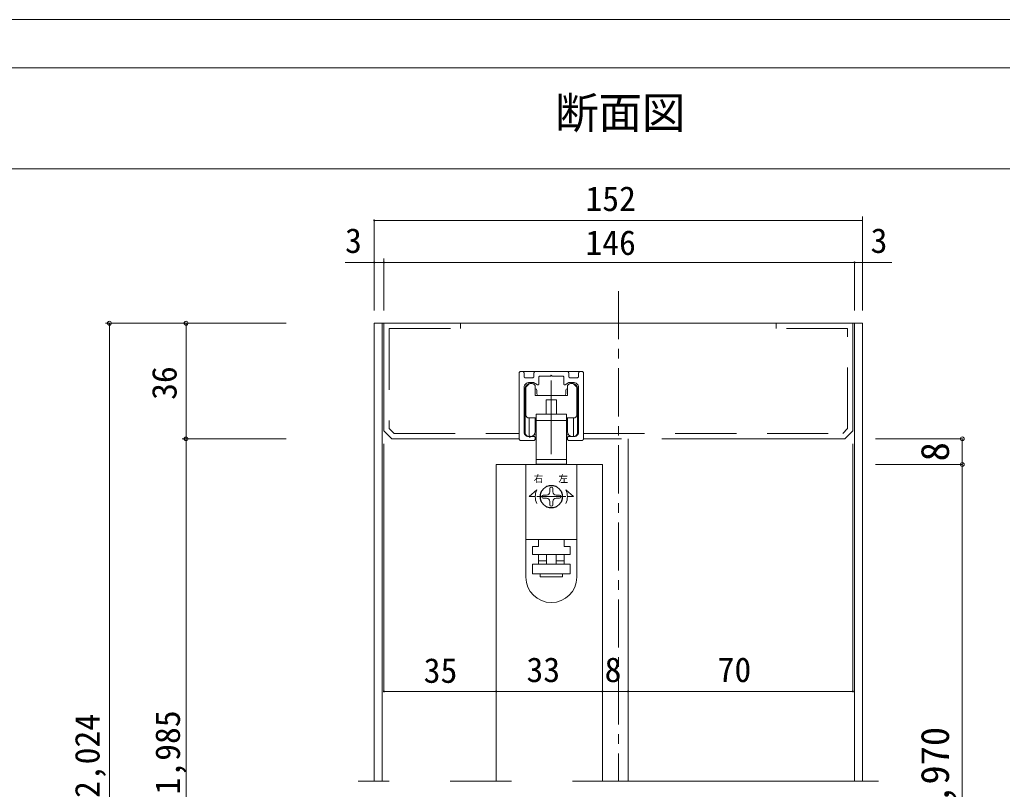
# Model space of a CAD drawing. Units: millimetres on the paper, enlarged 10 times, with parts at other scales. Extents: x -2000 to 2000, y -1385 to 1385.
# Drawn here: x -1417 to -398, y 586 to 1385 of the extents above; entities that cross this region are included whole.
import ezdxf
from ezdxf.enums import TextEntityAlignment as Align

# ---------------------------------------------------------------- set-up
doc = ezdxf.new("R2010")
doc.units = ezdxf.units.MM
doc.header["$LTSCALE"] = 10
doc.header["$PDMODE"] = 32
doc.header["$PDSIZE"] = 4
for name, pattern in [('CHAIN1', [8, 5, -1, 1, -1]), ('USER2', [9.525, 6.35, -3.175]), ('USER3', [31.75, 15.875, -3.175, 3.175, -3.175, 3.175, -3.175]), ('USER4', [50.8, 31.75, -6.35, 6.35, -6.35])]:
    doc.linetypes.add(name, pattern=pattern)
doc.layers.add('1-1_0', color=7, linetype='Continuous', lineweight=20)
doc.layers.add('2-0', color=7, linetype='Continuous', lineweight=20)
doc.styles.add('ＭＳ ゴシック', font='')
doc.styles.get('ＭＳ ゴシック').set_extended_font_data('MS Gothic')

msp = doc.modelspace()

# ---------------------------------------------------------------- linework, layer by layer
at = {"layer": '1-1_0'}
for p, q in [((-1950, 1335), (380, 1335)), ((-1950, 1230), (380, 1230))]:
    msp.add_line(p, q, dxfattribs=at)
msp.add_lwpolyline([(-2000, -1385), (2000, -1385), (2000, 1385), (-2000, 1385)], close=True, dxfattribs=at)
at = {"layer": '2-0', "color": 4, "lineweight": 9}
for p, q in [((-542.82, 1083.2), (-542.82, 1180.8)), ((-542.82, 1083.2), (-542.82, 1176.64)), ((-1049.49, 1133.04), (-1079.77, 1133.04)), ((-1039.49, 1133.04), (-1049.49, 1133.04)), ((-1039.49, 1083.2), (-1039.49, 1137.2)), ((-552.82, 1133.04), (-542.82, 1133.04)), ((-551.15, 1083.2), (-551.15, 1133.04)), ((-542.82, 1133.04), (-512.54, 1133.04)), ((-1182.83, 1069.87), (-1328.41, 1069.87)), ((-1324.24, 1069.87), (-1324.24, 126.05)), ((-1140.95, 1069.87), (-1248.9, 1069.87)), ((-1244.73, 949.87), (-1244.73, 1069.87)), ((-1140.95, 949.87), (-1248.9, 949.87)), ((-1244.73, 949.87), (-1244.73, 136.05)), ((-1039.49, 944.87), (-1039.49, 687.63)), ((-552.82, 944.87), (-552.82, 687.63)), ((-529.49, 923.2), (-439.35, 923.2)), ((-439.35, 923.2), (-439.35, 159.39)), ((-922.82, 687.63), (-1039.49, 687.63)), ((-922.82, 687.63), (-812.82, 687.63)), ((-812.82, 687.63), (-786.15, 687.63)), ((-786.15, 687.63), (-552.82, 687.63))]:
    msp.add_line(p, q, dxfattribs=at)
at = {"layer": '2-0', "linetype": 'CHAIN1'}
msp.add_line((-796.15, 1103.2), (-796.15, 594.39), dxfattribs=at)
at = {"layer": '2-0'}
for p, q in [((-1049.49, 1069.87), (-1039.49, 1069.87)), ((-1049.49, 1069.87), (-1049.49, 594.39)), ((-1041.15, 1069.87), (-1041.15, 594.39)), ((-959.86, 1064.32), (-959.86, 1069.87)), ((-632.45, 1064.32), (-632.45, 1069.87)), ((-552.82, 1069.87), (-542.82, 1069.87)), ((-551.15, 1069.87), (-551.15, 594.39)), ((-542.82, 1069.87), (-542.82, 594.39)), ((-897.41, 1019.87), (-835.74, 1019.87)), ((-899.07, 949.87), (-899.07, 1018.21)), ((-832.41, 1018.21), (-832.41, 949.87)), ((-893.07, 1000.2), (-893.07, 955.54)), ((-892.07, 1003.18), (-892.07, 974.87)), ((-889.23, 1006.72), (-891.59, 1004.36)), ((-888.05, 1007.2), (-885.74, 1007.2)), ((-882.41, 994.87), (-882.41, 1003.87)), ((-880.74, 1000.2), (-880.74, 996.54)), ((-850.74, 1000.2), (-850.74, 996.54)), ((-849.07, 1003.87), (-849.07, 994.87)), ((-845.74, 1007.2), (-843.43, 1007.2)), ((-842.25, 1006.72), (-839.89, 1004.36)), ((-839.41, 1003.18), (-839.41, 974.87)), ((-838.41, 1000.2), (-838.41, 955.54)), ((-849.07, 994.87), (-882.41, 994.87)), ((-871.07, 990.2), (-871.07, 975.55)), ((-860.41, 990.2), (-871.07, 990.2)), ((-860.41, 975.55), (-860.41, 990.2)), ((-882.41, 971.54), (-888.74, 971.54)), ((-881.6, 968.87), (-849.88, 968.87)), ((-881.6, 968.87), (-881.6, 928.54)), ((-849.88, 968.87), (-849.88, 975.55)), ((-849.88, 928.54), (-849.88, 968.87)), ((-849.07, 971.54), (-842.74, 971.54)), ((-1031.15, 949.87), (-899.07, 949.87)), ((-883.68, 953.87), (-881.6, 953.87)), ((-849.88, 953.87), (-847.8, 953.87)), ((-832.41, 949.87), (-792.82, 949.87)), ((-786.15, 949.87), (-786.15, 594.39)), ((-751.15, 949.87), (-736.15, 949.87)), ((-849.88, 923.54), (-849.88, 928.54)), ((-922.82, 923.2), (-922.82, 594.39)), ((-922.82, 923.2), (-812.82, 923.2)), ((-881.6, 923.54), (-849.88, 923.54)), ((-879.05, 923.54), (-879.05, 923.2)), ((-852.38, 923.2), (-852.38, 923.54)), ((-812.82, 923.2), (-812.82, 594.39)), ((-892.07, 806.2), (-892.07, 845.54)), ((-839.41, 806.2), (-839.41, 845.54)), ((-922.82, 742.35), (-922.82, 683.46)), ((-922.82, 742.35), (-922.82, 683.46)), ((-812.82, 742.35), (-812.82, 683.46)), ((-812.82, 742.35), (-812.82, 683.46)), ((-786.15, 742.35), (-786.15, 683.46)), ((-786.15, 742.35), (-786.15, 683.46))]:
    msp.add_line(p, q, dxfattribs=at)
at = {"layer": '2-0', "linetype": 'USER2'}
for p, q in [((-1033.93, 1064.32), (-959.86, 1064.32)), ((-558.38, 1064.32), (-632.45, 1064.32)), ((-1028.85, 955.43), (-899.07, 955.43)), ((-832.41, 955.43), (-563.46, 955.43))]:
    msp.add_line(p, q, dxfattribs=at)
at = {"layer": '2-0', "color": 6, "linetype": 'USER3', "lineweight": 18}
for p, q in [((-897.41, 1019.87), (-895.74, 1019.87)), ((-835.74, 1019.87), (-834.07, 1019.87)), ((-894.07, 1018.21), (-894.07, 1014.87)), ((-892.41, 1013.21), (-885.41, 1013.21)), ((-883.74, 1014.87), (-883.74, 1018.21)), ((-878.74, 1006.86), (-878.74, 1013.87)), ((-852.74, 1013.87), (-852.74, 1006.86)), ((-847.74, 1018.21), (-847.74, 1014.87)), ((-846.07, 1013.21), (-839.07, 1013.21)), ((-837.41, 1014.87), (-837.41, 1018.21)), ((-894.07, 1003.21), (-894.07, 957.21)), ((-837.41, 957.21), (-837.41, 1003.21)), ((-884.07, 948.21), (-897.41, 948.21)), ((-889.07, 952.21), (-883.41, 952.21)), ((-882.41, 951.21), (-882.41, 949.87)), ((-849.07, 949.87), (-849.07, 951.21)), ((-848.07, 952.21), (-842.41, 952.21)), ((-834.07, 948.21), (-847.41, 948.21))]:
    msp.add_line(p, q, dxfattribs=at)
at = {"layer": '2-0', "color": 3, "linetype": 'USER4', "lineweight": 18}
msp.add_line((-865.74, 1010.61), (-865.74, 933.94), dxfattribs=at)
at = {"layer": '2-0', "lineweight": 18}
for p, q in [((-892.74, 956.21), (-892.74, 1002.87)), ((-838.74, 956.21), (-838.74, 1002.87)), ((-888.75, 952.21), (-888.74, 971.54)), ((-882.41, 957.21), (-882.4, 971.54)), ((-849.07, 957.21), (-849.07, 971.54)), ((-842.72, 952.21), (-842.74, 971.54)), ((-882.41, 967.87), (-881.6, 967.87)), ((-849.07, 967.87), (-849.88, 967.87)), ((-888.74, 952.21), (-887.41, 952.21)), ((-842.74, 952.21), (-844.07, 952.21)), ((-892.07, 923.2), (-892.07, 845.54)), ((-839.41, 923.2), (-892.07, 923.2)), ((-839.41, 923.2), (-839.41, 845.54)), ((-867.41, 898.2), (-867.41, 894.87)), ((-864.07, 894.87), (-864.07, 898.2)), ((-888.84, 889.87), (-880.87, 896.87)), ((-888.84, 889.87), (-882.41, 889.87)), ((-880.63, 889.87), (-850.85, 889.87)), ((-870.74, 891.54), (-874.07, 891.54)), ((-874.07, 888.2), (-870.74, 888.2)), ((-857.41, 891.54), (-860.74, 891.54)), ((-860.74, 888.2), (-857.41, 888.2)), ((-842.64, 889.87), (-850.61, 896.87)), ((-842.64, 889.87), (-849.07, 889.87)), ((-867.41, 884.87), (-867.41, 881.54)), ((-864.07, 881.54), (-864.07, 884.87)), ((-839.41, 845.54), (-892.07, 845.54)), ((-879.07, 838.2), (-885.41, 838.2)), ((-885.41, 838.2), (-885.41, 836.54)), ((-879.07, 838.2), (-879.07, 845.54)), ((-852.41, 845.54), (-852.41, 838.2)), ((-846.07, 838.2), (-852.41, 838.2)), ((-846.07, 836.54), (-846.07, 838.2)), ((-846.07, 836.54), (-846.07, 829.87)), ((-879.07, 823.2), (-879.07, 829.87)), ((-870.74, 829.87), (-870.74, 819.87)), ((-860.74, 829.87), (-860.74, 819.87)), ((-852.41, 829.87), (-852.41, 823.2)), ((-885.41, 809.87), (-885.41, 819.87)), ((-885.41, 819.87), (-846.07, 819.87)), ((-879.07, 823.2), (-870.74, 823.2)), ((-879.07, 819.87), (-879.07, 823.2)), ((-877.41, 809.87), (-877.41, 806.54))]:
    msp.add_line(p, q, dxfattribs=at)
at = {"layer": '2-0', "color": 2, "lineweight": 18}
msp.add_line((-888.09, 953), (-888.09, 951.07), dxfattribs=at)
at = {"layer": '2-0', "linetype": 'USER4'}
msp.add_line((-526.15, 594.39), (-1066.15, 594.39), dxfattribs=at)
at = {"layer": '2-0', "color": 4, "lineweight": 9}
for points in [[(-1049.49, 1083.2), (-1049.49, 1176.64), (-542.82, 1176.64), (-726.56, 1176.64)], [(-1039.49, 1083.2), (-1039.49, 1133.04), (-551.15, 1133.04)], [(-529.49, 949.87), (-439.35, 949.87), (-439.35, 923.2)]]:
    msp.add_lwpolyline(points, dxfattribs=at)
at = {"layer": '2-0'}
for points in [[(-736.15, 949.87), (-561.15, 949.87), (-552.82, 958.2), (-552.82, 1069.87), (-749.49, 1069.87), (-1039.49, 1069.87), (-1039.49, 958.2), (-1031.15, 949.87)], [(-881.6, 968.87), (-881.6, 975.55), (-849.88, 975.55)], [(-881.6, 923.54), (-881.6, 928.54), (-849.88, 928.54)]]:
    msp.add_lwpolyline(points, dxfattribs=at)
at = {"layer": '2-0', "linetype": 'USER2'}
for points in [[(-1033.93, 1064.32), (-1033.93, 960.51), (-1028.85, 955.43)], [(-563.46, 955.43), (-558.38, 960.51), (-558.38, 1064.32)]]:
    msp.add_lwpolyline(points, dxfattribs=at)
at = {"layer": '2-0', "color": 6, "linetype": 'USER3', "lineweight": 18}
for points in [[(-882.07, 1019.87), (-865.74, 1019.87), (-849.41, 1019.87)], [(-877.74, 1014.87), (-866.74, 1014.87), (-865.74, 1015.87), (-864.74, 1014.87), (-853.74, 1014.87)], [(-880.24, 1005.99), (-884.07, 1008.21), (-889.07, 1008.21)], [(-842.41, 1008.21), (-847.41, 1008.21), (-851.24, 1005.99)]]:
    msp.add_lwpolyline(points, dxfattribs=at)
at = {"layer": '2-0', "lineweight": 18}
for points in [[(-846.07, 829.87), (-885.41, 829.87), (-885.41, 836.54)], [(-846.07, 819.87), (-846.07, 809.87), (-885.41, 809.87)], [(-860.74, 823.2), (-852.41, 823.2), (-852.41, 819.87)], [(-854.07, 809.87), (-854.07, 806.54), (-877.41, 806.54)]]:
    msp.add_lwpolyline(points, dxfattribs=at)
for radius in [11.67, 11.33]:
    msp.add_circle((-865.74, 889.87), radius, dxfattribs=at)
at = {"layer": '2-0'}
for centre, radius, start, end in [((-1049.49, 1176.64), 0.521, 0, 180), ((-1049.49, 1176.64), 0.521, 180, 0), ((-1049.49, 1133.04), 0.521, 0, 180), ((-1049.49, 1133.04), 0.521, 180, 0), ((-1039.49, 1133.04), 0.521, 0, 180), ((-1039.49, 1133.04), 0.521, 0, 180), ((-1039.49, 1133.04), 0.521, 180, 0), ((-1039.49, 1133.04), 0.521, 180, 0), ((-551.15, 1133.04), 0.521, 0, 180), ((-551.15, 1133.04), 0.521, 0, 180), ((-551.15, 1133.04), 0.521, 0, 180), ((-551.15, 1133.04), 0.521, 180, 0), ((-551.15, 1133.04), 0.521, 180, 0), ((-551.15, 1133.04), 0.521, 180, 0), ((-891.41, 1000.2), 1.67, 143.10953, 180), ((-890.41, 1003.18), 1.67, 135, 180), ((-888.05, 1005.54), 1.67, 90, 135), ((-885.74, 1003.87), 3.33, 360, 90), ((-882.41, 1000.2), 1.67, 360, 90), ((-849.07, 1000.2), 1.67, 90, 180), ((-845.74, 1003.87), 3.33, 90, 180), ((-843.43, 1005.54), 1.67, 45, 90), ((-841.07, 1003.18), 1.67, 0, 45), ((-840.07, 1000.2), 1.67, 0, 36.78801), ((-879.07, 996.54), 1.67, 180, 270), ((-852.41, 996.54), 1.67, 270, 0), ((-888.74, 974.87), 3.33, 180, 270), ((-882.41, 968.2), 3.33, 75.95044, 90), ((-849.07, 968.2), 3.33, 90, 104.0179), ((-842.74, 974.87), 3.33, 270, 360), ((-891.41, 955.54), 1.67, 180, 245.90184), ((-840.07, 955.54), 1.67, 294.19339, 360), ((-865.74, 806.2), 26.33, 180, 0), ((-1039.49, 687.63), 0.521, 0, 180), ((-1039.49, 687.63), 0.521, 180, 0), ((-922.82, 687.63), 0.521, 0, 180), ((-922.82, 687.63), 0.521, 0, 180), ((-922.82, 687.63), 0.521, 180, 0), ((-922.82, 687.63), 0.521, 180, 0), ((-812.82, 687.63), 0.521, 0, 180), ((-812.82, 687.63), 0.521, 0, 180), ((-812.82, 687.63), 0.521, 180, 0), ((-812.82, 687.63), 0.521, 180, 0), ((-786.15, 687.63), 0.521, 0, 180), ((-786.15, 687.63), 0.521, 0, 180), ((-786.15, 687.63), 0.521, 180, 0), ((-786.15, 687.63), 0.521, 180, 0), ((-552.82, 687.63), 0.521, 0, 180), ((-552.82, 687.63), 0.521, 180, 0)]:
    msp.add_arc(centre, radius, start, end, dxfattribs=at)
at = {"layer": '2-0', "color": 6, "linetype": 'USER3', "lineweight": 18}
for centre, radius, start, end in [((-897.41, 1018.21), 1.67, 90, 180), ((-895.74, 1018.21), 1.67, 360, 90), ((-882.07, 1018.21), 1.67, 90, 180), ((-849.41, 1018.21), 1.67, 360, 90), ((-835.74, 1018.21), 1.67, 90, 180), ((-834.07, 1018.21), 1.67, 360, 90), ((-892.41, 1014.87), 1.67, 180, 270), ((-885.41, 1014.87), 1.67, 270, 0), ((-877.74, 1013.87), 1, 90, 180), ((-853.74, 1013.87), 1, 0, 90), ((-846.07, 1014.87), 1.67, 180, 270), ((-839.07, 1014.87), 1.67, 270, 0), ((-889.07, 1003.21), 5, 90, 180), ((-879.74, 1006.86), 1, 240, 0), ((-851.74, 1006.86), 1, 180, 300), ((-842.41, 1003.21), 5, 0, 90), ((-897.41, 949.87), 1.67, 180, 270), ((-889.07, 957.21), 5, 180, 270), ((-884.07, 949.87), 1.67, 270, 0), ((-883.41, 951.21), 1, 360, 90), ((-847.41, 949.87), 1.67, 180, 270), ((-848.07, 951.21), 1, 90, 180), ((-842.41, 957.21), 5, 270, 0), ((-834.07, 949.87), 1.67, 270, 0)]:
    msp.add_arc(centre, radius, start, end, dxfattribs=at)
at = {"layer": '2-0', "lineweight": 18}
for centre, radius, start, end in [((-888.74, 1002.87), 4, 94.64843, 180), ((-842.74, 1002.87), 4, 0, 85.35157), ((-888.74, 956.21), 4, 180, 270), ((-887.41, 957.21), 5, 270, 0), ((-844.07, 957.21), 5, 180, 270), ((-842.74, 956.21), 4, 270, 0), ((-865.74, 898.2), 1.67, 90, 180), ((-865.74, 898.2), 1.67, 0, 90), ((-865.74, 889.87), 16.67, 155.16542, 204.83459), ((-874.07, 889.87), 1.67, 90, 180), ((-874.07, 889.87), 1.67, 180, 270), ((-870.74, 894.87), 3.33, 270, 0), ((-870.74, 884.87), 3.33, 0, 90), ((-860.74, 894.87), 3.33, 180, 270), ((-860.74, 884.87), 3.33, 90, 180), ((-857.41, 889.87), 1.67, 0, 90), ((-857.41, 889.87), 1.67, 270, 0), ((-865.74, 889.87), 16.67, 335.16541, 24.83458), ((-865.74, 881.54), 1.67, 180, 270), ((-865.74, 881.54), 1.67, 270, 0)]:
    msp.add_arc(centre, radius, start, end, dxfattribs=at)
at = {"layer": '2-0', "color": 4}
for p in [(-1324.24, 1069.87), (-1244.73, 1069.87), (-1244.73, 949.87), (-439.35, 949.87), (-439.35, 923.2)]:
    msp.add_point(p, dxfattribs=at)

# ---------------------------------------------------------------- texts
at = {"layer": '1-1_0', "style": 'ＭＳ ゴシック'}
msp.add_text('断面図', height=32.99, dxfattribs=at).set_placement((-861.74, 1261.98), align=Align.BOTTOM_LEFT)
at = {"layer": '2-0', "style": 'ＭＳ ゴシック'}
for s, height, p in [('152', 25.66, (-830.37, 1178.69)), ('3', 25.66, (-1079.77, 1135.12)), ('146', 25.66, (-830.37, 1133.04)), ('3', 25.66, (-534.49, 1135.12)), ('右', 7.33, (-883.97, 902.74)), ('左', 7.33, (-858.38, 902.54)), ('35', 25.66, (-998.18, 688.91)), ('33', 25.66, (-891.54, 689.71)), ('8', 25.66, (-810.46, 689.71)), ('70', 25.66, (-693.21, 689.71))]:
    msp.add_text(s, height=height, dxfattribs=at).set_placement(p, align=Align.BOTTOM_LEFT)
for s, height, p in [('36', 25.66, (-1246.81, 990.32)), ('8', 29.33, (-444.35, 926.54)), ('枠外H:2,024', 25.66, (-1326.75, 472.18)), ('枠内IH:1,985', 25.66, (-1243.35, 458.39)), ('DH:1,970', 29.33, (-444.35, 491.3))]:
    msp.add_text(s, height=height, rotation=90, dxfattribs=at).set_placement(p, align=Align.BOTTOM_LEFT)

doc.saveas('drawing.dxf')
